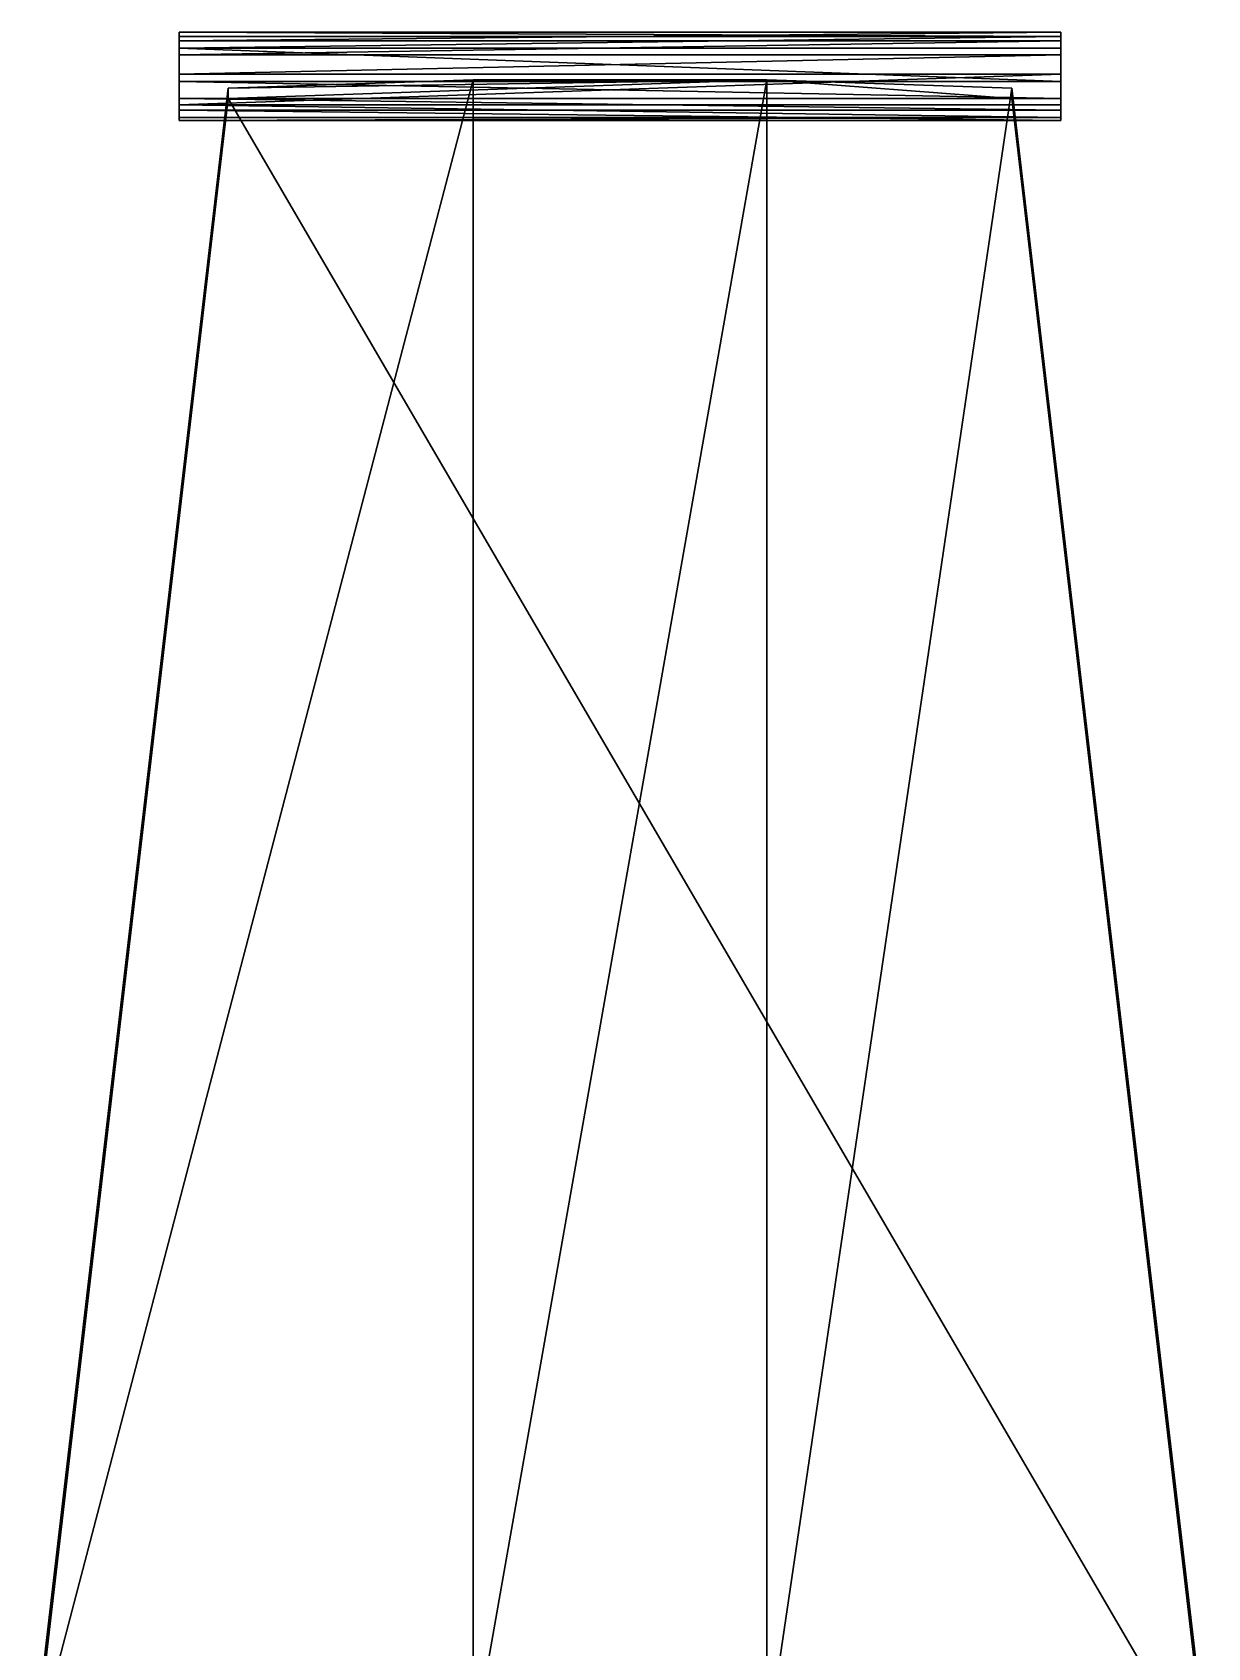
# Model space of a CAD drawing. Extents: x -1140 to 248, y -772 to 2020.
# Drawn here: x -704 to -12, y 1069 to 2020 of the extents above; entities that cross this region are included whole.
import ezdxf

# ---------------------------------------------------------------- set-up
doc = ezdxf.new("R2010")
doc.units = 0

msp = doc.modelspace()

# ---------------------------------------------------------------- meshes
at = {"layer": 'OBJECT022', "color": 50}
mesh = msp.add_polyface(dxfattribs=at)
corners = [(-271.499603, 1009.962769, 224), (-444.501068, 1009.960388, 224), (-444.501068, 1991.783813, -66.829941), (-271.500092, 1991.783813, -66.829941), (-704, 1000.869507, 193.317841), (-12, 1000.879089, 193.31543), (-12, 992, 163.363541), (-704, 992, 163.366104), (-127.332909, 1986.739136, -83.877159), (-588.667114, 1986.739136, -83.877075), (-588.667114, 1980.759155, -104.088753), (-127.333504, 1980.759155, -104.088753)]
mesh.append_faces([[corners[k] for k in face] for face in [(1, 3, 0), (1, 7, 4), (3, 11, 8), (2, 4, 9), (0, 8, 5), (10, 6, 11), (9, 7, 10), (5, 11, 6)]], dxfattribs={"vtx0": -1})
mesh.append_faces([[corners[k] for k in face] for face in [(1, 5, 6), (1, 6, 7), (3, 9, 10), (3, 10, 11)]], dxfattribs={"vtx0": -1, "vtx2": -1})
mesh.append_faces([[corners[k] for k in face] for face in [(1, 2, 3), (1, 0, 5), (3, 2, 9), (2, 1, 4), (0, 3, 8), (10, 7, 6), (9, 4, 7), (5, 8, 11)]], dxfattribs={"vtx2": -1})
at = {"layer": 'OBJECT023', "color": 50}
mesh = msp.add_polyface(dxfattribs=at)
corners = [(-617.5, 1990.73999, -62.347309), (-617.5, 2010.459961, -68.189796), (-98.5, 2010.459961, -68.189796), (-98.5, 1990.73999, -62.347309), (-617.5, 1995.079956, -113.695984), (-617.5, 1977.099976, -108.370987), (-98.5, 1977.099976, -108.370987), (-98.5, 1995.079956, -113.695984), (-617.5, 2006.410034, -111.961983), (-617.5, 2014.660156, -102.287895), (-617.5, 2019.719971, -85.234688), (-617.5, 2017.280029, -74.56292), (-617.5, 1980.810059, -64.109619), (-617.5, 1973.939697, -70.780083), (-617.5, 1967.849976, -91.326126), (-617.5, 1969.640015, -101.391029), (-98.5, 1969.640015, -101.391029), (-98.5, 1967.849976, -91.326126), (-98.5, 1973.939697, -70.780083), (-98.5, 1980.810059, -64.109619), (-98.5, 2017.280029, -74.56292), (-98.5, 2019.719971, -85.234688), (-98.5, 2014.660156, -102.287895), (-98.5, 2006.410034, -111.961983)]
mesh.append_faces([[corners[k] for k in face] for face in [(1, 3, 0), (5, 7, 4), (4, 15, 5), (6, 23, 7), (13, 17, 14), (21, 9, 22), (1, 20, 2), (20, 10, 21), (0, 19, 12), (12, 18, 13), (14, 16, 15), (5, 16, 6), (4, 23, 8), (22, 8, 23)]], dxfattribs={"vtx0": -1})
mesh.append_faces([[corners[k] for k in face] for face in [(4, 9, 10), (4, 10, 11), (4, 11, 1), (4, 1, 0), (4, 0, 12), (4, 12, 13), (4, 13, 14), (4, 14, 15), (6, 17, 18), (6, 18, 19), (6, 19, 3), (6, 3, 2), (6, 2, 20), (6, 20, 21), (6, 21, 22), (6, 22, 23)]], dxfattribs={"vtx0": -1, "vtx2": -1})
mesh.append_faces([[corners[k] for k in face] for face in [(1, 2, 3), (5, 6, 7), (4, 8, 9), (6, 16, 17), (13, 18, 17), (21, 10, 9), (1, 11, 20), (20, 11, 10), (0, 3, 19), (12, 19, 18), (14, 17, 16), (5, 15, 16), (4, 7, 23), (22, 9, 8)]], dxfattribs={"vtx2": -1})

doc.saveas('drawing.dxf')
